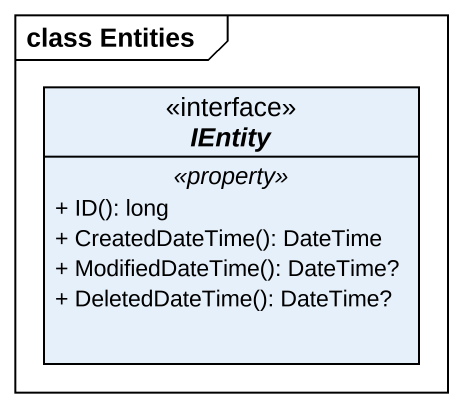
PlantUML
@startuml
mainframe class Entities
hide circle
hide empty members
skinparam classAttributeIconSize 0
interface IEntity {
  .. <<property>> ..
  + ID(): long
  + CreatedDateTime(): DateTime
  + ModifiedDateTime(): DateTime?
  + DeletedDateTime(): DateTime?
}
@enduml
